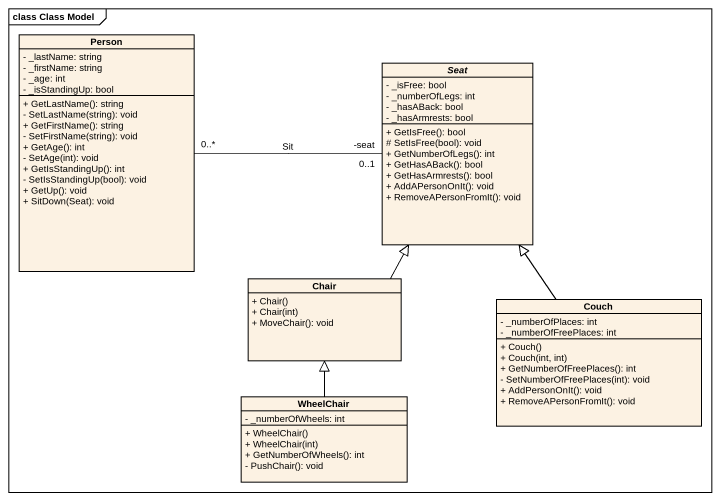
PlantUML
@startuml
mainframe class Class Model
hide circle
hide empty members
skinparam classAttributeIconSize 0
class "Person" as Person_ {
  - _lastName: string
  - _firstName: string
  - _age: int
  - _isStandingUp: bool
  + GetLastName(): string
  - SetLastName(string): void
  + GetFirstName(): string
  - SetFirstName(string): void
  + GetAge(): int
  - SetAge(int): void
  + GetIsStandingUp(): int
  - SetIsStandingUp(bool): void
  + GetUp(): void
  + SitDown(Seat): void
}
abstract class Seat {
  - _isFree: bool
  - _numberOfLegs: int
  - _hasABack: bool
  - _hasArmrests: bool
  + GetIsFree(): bool
  # SetIsFree(bool): void
  + GetNumberOfLegs(): int
  + GetHasABack(): bool
  + GetHasArmrests(): bool
  + AddAPersonOnIt(): void
  + RemoveAPersonFromIt(): void
}
class Chair {
  + Chair()
  + Chair(int)
  + MoveChair(): void
}
class Couch {
  - _numberOfPlaces: int
  - _numberOfFreePlaces: int
  + Couch()
  + Couch(int, int)
  + GetNumberOfFreePlaces(): int
  - SetNumberOfFreePlaces(int): void
  + AddPersonOnIt(): void
  + RemoveAPersonFromIt(): void
}
class WheelChair {
  - _numberOfWheels: int
  + WheelChair()
  + WheelChair(int)
  + GetNumberOfWheels(): int
  - PushChair(): void
}
Person_ "0..*" -right- "-seat\n0..1" Seat : Sit
Chair -up-|> Seat
Couch -up-|> Seat
WheelChair -up-|> Chair
@enduml
